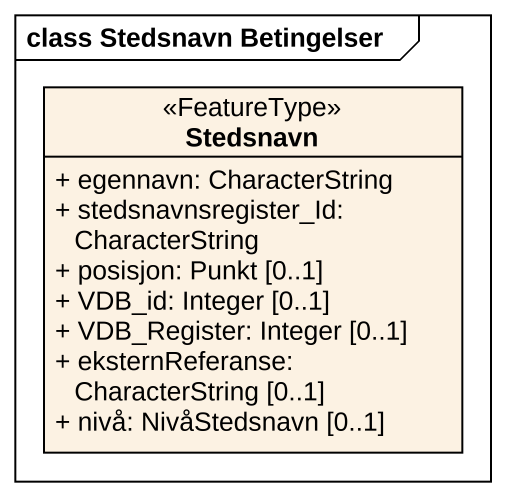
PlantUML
@startuml
mainframe class Stedsnavn Betingelser
hide circle
hide empty members
skinparam classAttributeIconSize 0
class Stedsnavn <<FeatureType>> {
  + egennavn: CharacterString
  + stedsnavnsregister_Id: CharacterString
  + posisjon: Punkt [0..1]
  + VDB_id: Integer [0..1]
  + VDB_Register: Integer [0..1]
  + eksternReferanse: CharacterString [0..1]
  + nivå: NivåStedsnavn [0..1]
}
@enduml
